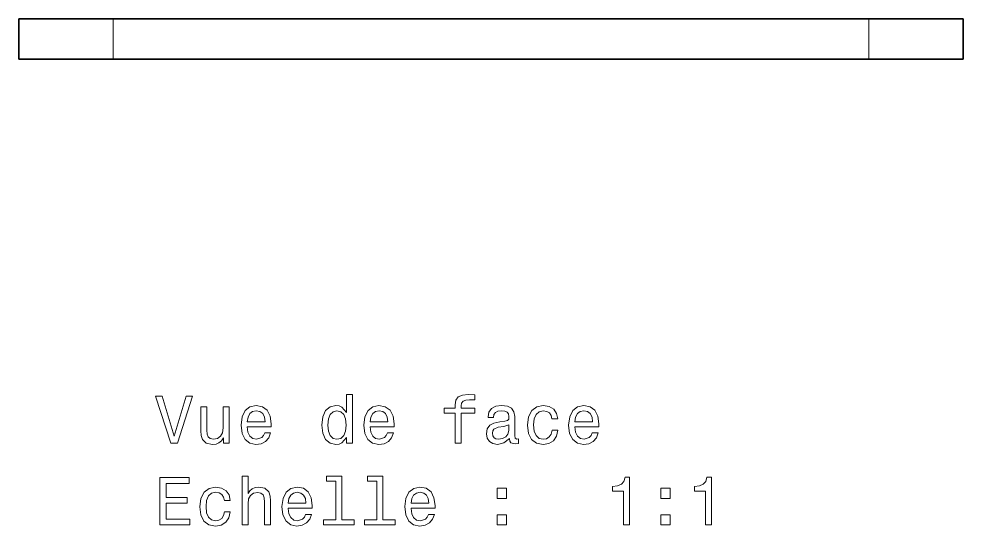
# Model space of a CAD drawing. Extents: x 319 to 941, y 145 to 775.
# Drawn here: x 559.5 to 629.5, y 339.8 to 377.4 of the extents above; entities that cross this region are included whole.
import ezdxf

# ---------------------------------------------------------------- set-up
doc = ezdxf.new("R2010")
doc.units = 0

msp = doc.modelspace()

# ---------------------------------------------------------------- linework, layer by layer
at = {"color": 7, "lineweight": 35, "ltscale": 0.175}
for p, q in [((559.5, 377.414), (566.5, 377.414)), ((622.5, 377.414), (629.5, 377.414)), ((559.5, 374.414), (566.5, 374.414)), ((622.5, 374.414), (629.5, 374.414))]:
    msp.add_line(p, q, dxfattribs=at)
at = {"color": 7, "lineweight": 35, "ltscale": 0.075}
for p, q in [((559.5, 377.414), (559.5, 374.414)), ((629.5, 377.414), (629.5, 374.414))]:
    msp.add_line(p, q, dxfattribs=at)
at = {"color": 7, "lineweight": 35}
for p, q in [((622.5, 377.414), (566.5, 377.414)), ((622.5, 374.414), (566.5, 374.414))]:
    msp.add_line(p, q, dxfattribs=at)
at = {"color": 7, "lineweight": 13, "ltscale": 0.075}
for p, q in [((566.5, 377.414), (566.5, 374.414)), ((622.5, 377.414), (622.5, 374.414))]:
    msp.add_line(p, q, dxfattribs=at)
at = {"color": 7, "lineweight": 35, "ltscale": 0.015045}
msp.add_line((621.534, 374.414), (620.932, 374.414), dxfattribs=at)
at = {"color": 7, "lineweight": 35, "ltscale": 0.015404}
msp.add_line((622.15, 374.414), (621.534, 374.414), dxfattribs=at)
at = {"color": 7, "lineweight": 13}
for points in [[(571.892, 349.442), (571.014, 346.461), (570.112, 349.442), (569.632, 349.442), (570.762, 345.937), (571.266, 345.937), (572.371, 349.442)], [(583.779, 346.355), (583.779, 345.937), (584.222, 345.937), (584.222, 349.558), (583.784, 349.558), (583.784, 348.232), (583.446, 348.615), (583.239, 348.706), (583.002, 348.741), (582.573, 348.64), (582.24, 348.358), (582.024, 347.904), (581.948, 347.293), (582.024, 346.683), (582.24, 346.224), (582.573, 345.937), (583.002, 345.841), (583.239, 345.876), (583.451, 345.967)], [(591.838, 348.176), (591.838, 345.937), (592.281, 345.937), (592.281, 348.176), (593.29, 348.176), (593.29, 348.554), (592.281, 348.554), (592.281, 348.721), (592.317, 348.922), (592.433, 349.059), (592.63, 349.139), (592.912, 349.17), (593.29, 349.149), (593.29, 349.533), (592.811, 349.558), (592.377, 349.513), (592.075, 349.376), (591.893, 349.139), (591.838, 348.801), (591.838, 348.554), (591.026, 348.554), (591.026, 348.176)], [(575.094, 348.645), (574.65, 348.645), (574.65, 347.082), (574.6, 346.719), (574.454, 346.456), (574.227, 346.295), (573.929, 346.245), (573.692, 346.285), (573.541, 346.406), (573.455, 346.613), (573.435, 346.905), (573.435, 348.645), (572.991, 348.645), (572.991, 346.865), (573.006, 346.507), (573.102, 346.209), (573.395, 345.937), (573.864, 345.841), (574.116, 345.876), (574.333, 345.967), (574.519, 346.123), (574.671, 346.35), (574.671, 345.937), (575.094, 345.937)], [(576.431, 347.162), (578.206, 347.162), (578.211, 347.369), (578.13, 347.949), (577.908, 348.383), (577.555, 348.645), (577.086, 348.741), (576.627, 348.64), (576.274, 348.358), (576.047, 347.899), (575.967, 347.293), (576.042, 346.673), (576.269, 346.219), (576.617, 345.937), (577.071, 345.841), (577.465, 345.907), (577.787, 346.078), (578.024, 346.35), (578.16, 346.714), (577.722, 346.714), (577.631, 346.512), (577.5, 346.361), (577.127, 346.239), (576.839, 346.295), (576.622, 346.471), (576.481, 346.759), (576.431, 347.147)], [(585.539, 347.162), (587.314, 347.162), (587.319, 347.369), (587.238, 347.949), (587.016, 348.383), (586.663, 348.645), (586.194, 348.741), (585.735, 348.64), (585.382, 348.358), (585.155, 347.899), (585.075, 347.293), (585.15, 346.673), (585.377, 346.219), (585.725, 345.937), (586.179, 345.841), (586.573, 345.907), (586.895, 346.078), (587.132, 346.35), (587.269, 346.714), (586.83, 346.714), (586.739, 346.512), (586.608, 346.361), (586.235, 346.239), (585.947, 346.295), (585.73, 346.471), (585.589, 346.759), (585.539, 347.147)], [(595.867, 346.29), (595.867, 346.275), (595.892, 346.103), (595.968, 345.982), (596.286, 345.886), (596.533, 345.927), (596.533, 346.27), (596.427, 346.255), (596.286, 346.32), (596.261, 346.522), (596.261, 347.924), (596.2, 348.282), (596.024, 348.534), (595.716, 348.685), (595.282, 348.741), (594.859, 348.68), (594.546, 348.509), (594.349, 348.242), (594.284, 347.889), (594.284, 347.858), (594.682, 347.858), (594.717, 348.07), (594.828, 348.221), (595.01, 348.312), (595.267, 348.348), (595.514, 348.322), (595.691, 348.247), (595.797, 348.116), (595.832, 347.934), (595.812, 347.722), (595.731, 347.616), (595.529, 347.566), (595.151, 347.525), (594.717, 347.435), (594.41, 347.273), (594.228, 347.021), (594.173, 346.648), (594.223, 346.315), (594.38, 346.068), (594.632, 345.912), (594.98, 345.856), (595.449, 345.962)], [(599.019, 347.747), (599.458, 347.747), (599.367, 348.151), (599.15, 348.469), (598.812, 348.665), (598.374, 348.741), (597.89, 348.64), (597.521, 348.358), (597.289, 347.899), (597.209, 347.283), (597.284, 346.673), (597.511, 346.219), (597.869, 345.937), (598.359, 345.841), (598.792, 345.917), (599.13, 346.129), (599.362, 346.461), (599.463, 346.905), (599.039, 346.905), (598.964, 346.623), (598.823, 346.411), (598.621, 346.28), (598.374, 346.239), (598.066, 346.305), (597.844, 346.507), (597.708, 346.835), (597.663, 347.299), (597.708, 347.752), (597.849, 348.08), (598.076, 348.282), (598.374, 348.353), (598.636, 348.307), (598.833, 348.191), (598.964, 348)], [(600.719, 347.162), (602.494, 347.162), (602.499, 347.369), (602.418, 347.949), (602.197, 348.383), (601.844, 348.645), (601.374, 348.741), (600.916, 348.64), (600.562, 348.358), (600.336, 347.899), (600.255, 347.293), (600.331, 346.673), (600.557, 346.219), (600.905, 345.937), (601.359, 345.841), (601.753, 345.907), (602.075, 346.078), (602.312, 346.35), (602.449, 346.714), (602.01, 346.714), (601.919, 346.512), (601.788, 346.361), (601.415, 346.239), (601.127, 346.295), (600.91, 346.471), (600.769, 346.759), (600.719, 347.147)], [(576.431, 347.536), (576.486, 347.884), (576.622, 348.141), (576.829, 348.297), (577.101, 348.353), (577.369, 348.297), (577.575, 348.141), (577.702, 347.884), (577.747, 347.536)], [(583.078, 348.342), (583.37, 348.272), (583.592, 348.075), (583.723, 347.747), (583.774, 347.293), (583.723, 346.835), (583.592, 346.507), (583.37, 346.305), (583.078, 346.239), (582.8, 346.305), (582.588, 346.507), (582.447, 346.84), (582.402, 347.293), (582.447, 347.742), (582.588, 348.07), (582.8, 348.272)], [(585.539, 347.536), (585.594, 347.884), (585.73, 348.141), (585.937, 348.297), (586.209, 348.353), (586.477, 348.297), (586.684, 348.141), (586.81, 347.884), (586.855, 347.536)], [(600.719, 347.536), (600.774, 347.884), (600.91, 348.141), (601.117, 348.297), (601.39, 348.353), (601.657, 348.297), (601.864, 348.141), (601.99, 347.884), (602.035, 347.536)], [(595.817, 346.885), (595.756, 346.623), (595.595, 346.421), (595.353, 346.29), (595.055, 346.245), (594.864, 346.27), (594.727, 346.35), (594.642, 346.492), (594.617, 346.688), (594.637, 346.865), (594.717, 346.991), (595.04, 347.132), (595.449, 347.193), (595.817, 347.314)], [(569.955, 339.89), (572.174, 339.89), (572.174, 340.314), (570.419, 340.314), (570.419, 341.499), (571.983, 341.499), (571.983, 341.917), (570.419, 341.917), (570.419, 342.966), (572.134, 342.966), (572.134, 343.39), (569.955, 343.39)], [(576.042, 339.89), (576.486, 339.89), (576.486, 341.453), (576.531, 341.811), (576.678, 342.074), (576.905, 342.235), (577.207, 342.296), (577.449, 342.245), (577.601, 342.109), (577.676, 341.882), (577.702, 341.579), (577.702, 339.89), (578.145, 339.89), (578.145, 341.67), (578.125, 342.028), (578.034, 342.326), (577.737, 342.598), (577.273, 342.694), (577.021, 342.659), (576.804, 342.563), (576.622, 342.412), (576.486, 342.205), (576.486, 343.511), (576.042, 343.511)], [(582.997, 343.138), (582.997, 340.263), (582.084, 340.263), (582.084, 339.89), (584.349, 339.89), (584.349, 340.263), (583.441, 340.263), (583.441, 343.511), (582.301, 343.511), (582.301, 343.138)], [(586.033, 343.138), (586.033, 340.263), (585.12, 340.263), (585.12, 339.89), (587.385, 339.89), (587.385, 340.263), (586.477, 340.263), (586.477, 343.511), (585.337, 343.511), (585.337, 343.138)], [(604.32, 339.89), (604.779, 339.89), (604.779, 343.415), (604.436, 343.415), (604.345, 343.108), (604.163, 342.901), (603.886, 342.78), (603.503, 342.739), (603.503, 342.381), (604.32, 342.381)], [(610.392, 339.89), (610.851, 339.89), (610.851, 343.415), (610.508, 343.415), (610.417, 343.108), (610.235, 342.901), (609.958, 342.78), (609.575, 342.739), (609.575, 342.381), (610.392, 342.381)], [(574.731, 341.701), (575.17, 341.701), (575.079, 342.104), (574.862, 342.422), (574.524, 342.618), (574.086, 342.694), (573.601, 342.593), (573.233, 342.311), (573.001, 341.852), (572.921, 341.237), (572.996, 340.626), (573.223, 340.172), (573.581, 339.89), (574.07, 339.794), (574.504, 339.87), (574.842, 340.082), (575.074, 340.415), (575.175, 340.858), (574.751, 340.858), (574.676, 340.576), (574.534, 340.364), (574.333, 340.233), (574.086, 340.193), (573.778, 340.258), (573.556, 340.46), (573.42, 340.788), (573.374, 341.252), (573.42, 341.706), (573.561, 342.033), (573.788, 342.235), (574.086, 342.306), (574.348, 342.26), (574.544, 342.144), (574.676, 341.953)], [(579.467, 341.116), (581.242, 341.116), (581.247, 341.322), (581.166, 341.902), (580.944, 342.336), (580.591, 342.598), (580.122, 342.694), (579.663, 342.593), (579.31, 342.311), (579.083, 341.852), (579.003, 341.247), (579.078, 340.626), (579.305, 340.172), (579.653, 339.89), (580.107, 339.794), (580.501, 339.86), (580.823, 340.031), (581.06, 340.304), (581.197, 340.667), (580.758, 340.667), (580.667, 340.465), (580.536, 340.314), (580.163, 340.193), (579.875, 340.248), (579.658, 340.425), (579.517, 340.712), (579.467, 341.1)], [(579.467, 341.489), (579.522, 341.837), (579.658, 342.094), (579.865, 342.25), (580.137, 342.306), (580.405, 342.25), (580.612, 342.094), (580.738, 341.837), (580.783, 341.489)], [(588.575, 341.116), (590.35, 341.116), (590.355, 341.322), (590.274, 341.902), (590.052, 342.336), (589.699, 342.598), (589.23, 342.694), (588.771, 342.593), (588.418, 342.311), (588.191, 341.852), (588.111, 341.247), (588.186, 340.626), (588.413, 340.172), (588.761, 339.89), (589.215, 339.794), (589.609, 339.86), (589.931, 340.031), (590.168, 340.304), (590.305, 340.667), (589.866, 340.667), (589.775, 340.465), (589.644, 340.314), (589.271, 340.193), (588.983, 340.248), (588.766, 340.425), (588.625, 340.712), (588.575, 341.1)], [(588.575, 341.489), (588.63, 341.837), (588.766, 342.094), (588.973, 342.25), (589.245, 342.306), (589.513, 342.25), (589.72, 342.094), (589.846, 341.837), (589.891, 341.489)], [(594.954, 341.847), (595.65, 341.847), (595.65, 342.598), (594.954, 342.598)], [(607.099, 341.847), (607.794, 341.847), (607.794, 342.598), (607.099, 342.598)], [(594.954, 339.89), (595.65, 339.89), (595.65, 340.641), (594.954, 340.641)], [(607.099, 339.89), (607.794, 339.89), (607.794, 340.641), (607.099, 340.641)]]:
    msp.add_lwpolyline(points, close=True, dxfattribs=at)

doc.saveas('drawing.dxf')
